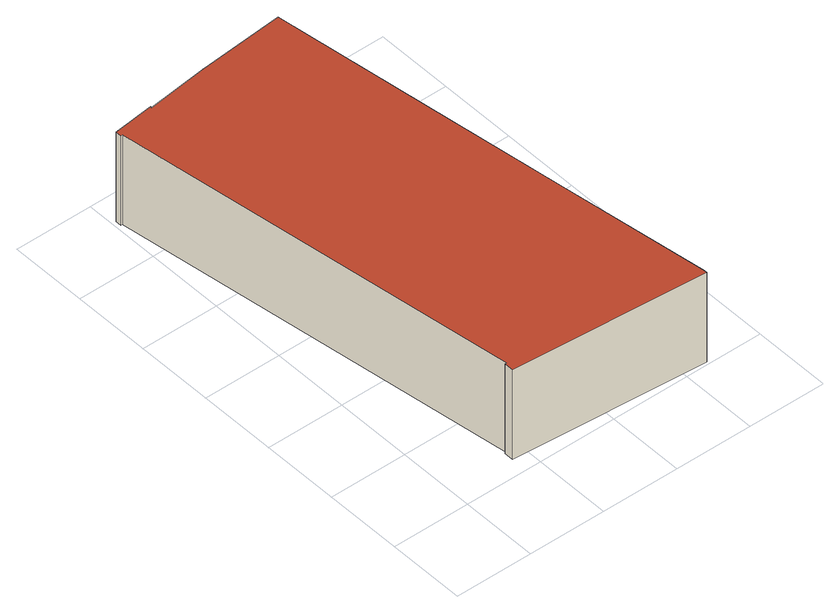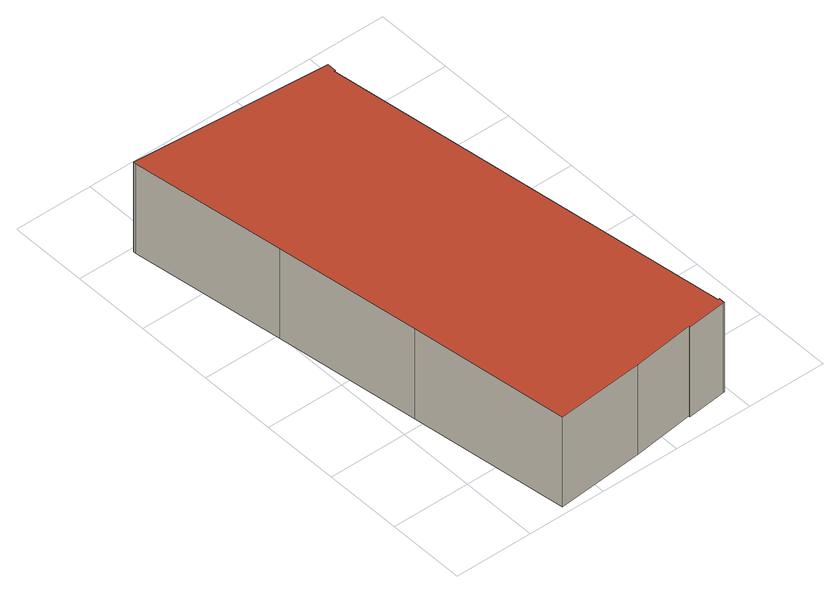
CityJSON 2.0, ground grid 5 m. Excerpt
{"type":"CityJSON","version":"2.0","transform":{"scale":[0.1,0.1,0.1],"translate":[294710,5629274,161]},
"CityObjects":{
"building1":{"type":"Building","attributes":{"Gemeindeschluessel":"05334002","function":"31001_2020","yearOfConstruction":2008,"roofType":"1000","measuredHeight":6.38,"VolumeType.type":"grossVolume","VolumeType.value":1205.19,"DailyPatternSchedule.name":"Heating Schedule","DailySchedule.dayType":"typicalDay","RegularTimeSeries.timeInterval":1,"RegularTimeSeries.values":"17.0 17.0 17.0 17.0 17.0 21.0 21.0 21.0 21.0 21.0 21.0 21.0 21.0 21.0 21.0 21.0 21.0 21.0 17.0 17.0 17.0 17.0 17.0","UsageZone.usageZoneType":"Office","FloorArea.type":"netFloorArea","FloorArea.value":344.34},"address":[{"country":"Germany","locality":"Aachen","thoroughfareNumber":"17d","thoroughfareName":"Sandkaulbach","postcode":"52062"},{"country":"Germany","locality":"Aachen","thoroughfareNumber":"17e","thoroughfareName":"Sandkaulbach","postcode":"52062"},{"country":"Germany","locality":"Aachen","thoroughfareNumber":"17c","thoroughfareName":"Sandkaulbach","postcode":"52062"}],"geometry":[{"type":"Solid","lod":"2","boundaries":[[[[0,1,2,3]],[[4,5,1,0]],[[6,7,5,4]],[[8,9,7,6]],[[10,11,9,8]],[[12,13,11,10]],[[14,15,13,12]],[[16,17,15,14]],[[18,19,17,16]],[[20,21,19,18]],[[22,23,21,20]],[[24,25,23,22]],[[26,27,25,24]],[[28,29,27,26]],[[3,2,29,28]],[[26,24,22,20,18,16,14,12,10,8,6,4,0,3,28]],[[1,5,7,9,11,13,15,17,19,21,23,25,27,29,2]]]],"semantics":{"surfaces":[{"type":"WallSurface"},{"type":"RoofSurface"},{"type":"GroundSurface"}],"values":[[0,0,0,0,0,0,0,0,0,0,0,0,0,0,0,1,2]]}}]}
},
"vertices":[
[29,286,71],[29,286,8],[4,283,8],[4,283,71],[29,285,71],[29,285,8],[68,290,71],[68,290,8],[124,295,71],[124,295,8],[138,194,71],[138,194,8],[151,102,71],[151,102,8],[165,4,71],[165,4,8],[165,2,71],[165,2,8],[40,11,71],[40,11,8],[40,17,71],[40,17,8],[41,17,71],[41,17,8],[4,279,71],[4,279,8],[3,279,71],[3,279,8],[3,283,71],[3,283,8]
]}
